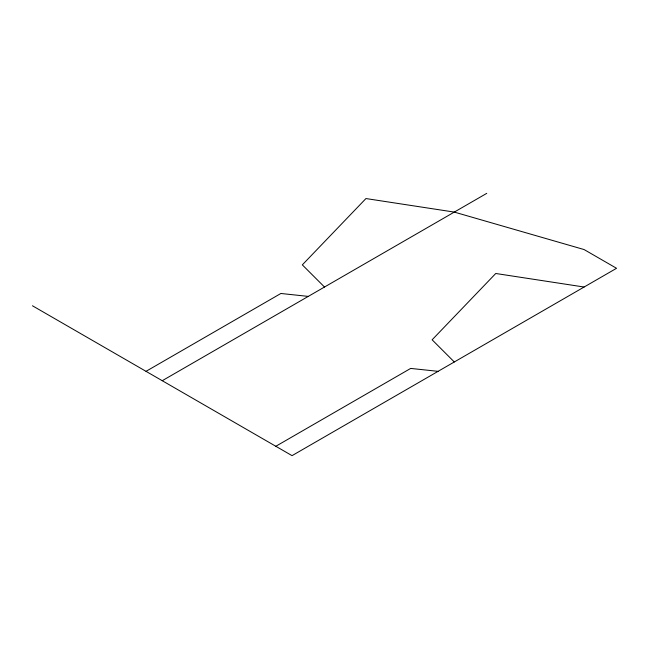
<?xml version="1.0" encoding="UTF-8"?>
<svg xmlns="http://www.w3.org/2000/svg" width="649" height="649" viewBox="0 0 649 649"><rect width="100%" height="100%" fill="white"/><g stroke="black" fill="none" stroke-linecap="round" stroke-linejoin="round"><path stroke-width="0.97" d="M146.025 371.333L280.879 293.478L308.275 296.398M162.25 380.703L486.75 193.353M275.825 446.277L410.679 368.421L438.075 371.333M584.1 287.028L495.747 273.489L432.129 339.8L454.3 361.972M32.45 305.768L292.05 455.647L616.55 268.297L584.1 249.557L454.3 212.093L365.947 198.553L302.329 264.865L324.5 287.028"/></g></svg>
